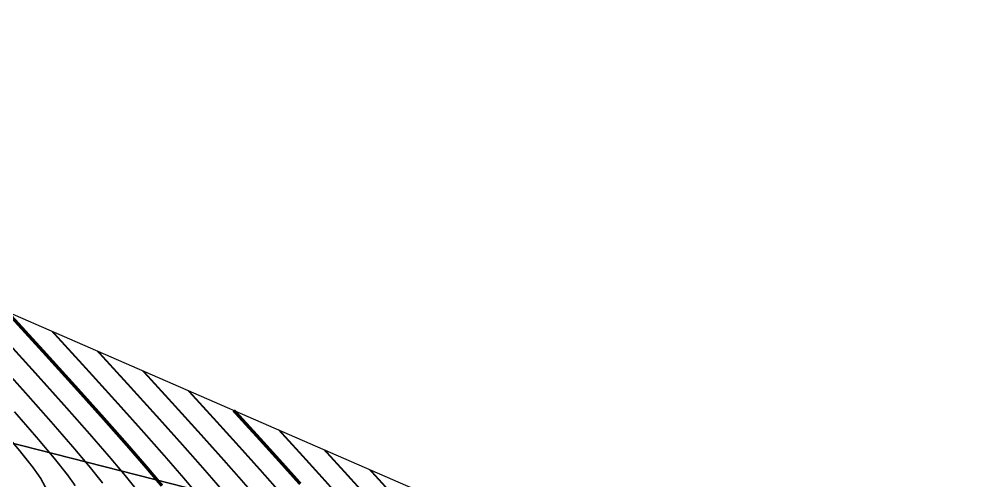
# Model space of a CAD drawing. Extents: x 1060 to 1934, y 610 to 1562.
# Drawn here: x 1276.85 to 1321.06, y 886.68 to 907.78 of the extents above; entities that cross this region are included whole.
import ezdxf

# ---------------------------------------------------------------- set-up
doc = ezdxf.new("R2010")
doc.units = 0
doc.header["$LTSCALE"] = 0.5
doc.linetypes.add('X3', pattern=[5, 4, -1])
for name, color, linetype in [('DGX', 2, 'CONTINUOUS'), ('DLSS', 4, 'CONTINUOUS'), ('SJW', 1, 'CONTINUOUS')]:
    doc.layers.add(name, color=color, linetype=linetype)

msp = doc.modelspace()

# ---------------------------------------------------------------- linework, layer by layer
at = {"layer": 'DGX', "color": 3, "linetype": 'Continuous', "const_width": 0.15, "flags": 128}
for points, elevation in [([(1276.281, 894.41), (1277.961, 892.571), (1279.441, 890.937), (1280.723, 889.508), (1281.805, 888.283), (1282.689, 887.263), (1283.374, 886.448)], 20), ([(1286.657, 889.895), (1287.809, 888.634), (1288.824, 887.513), (1289.702, 886.533)], 17.5)]:
    msp.add_lwpolyline(points, dxfattribs=dict(at, elevation=elevation))
at = {"layer": 'DGX', "linetype": 'Continuous', "const_width": 0.075, "flags": 128}
for points, elevation in [([(1278.356, 893.507), (1279.93, 891.784), (1281.318, 890.252), (1282.519, 888.913), (1283.533, 887.765), (1284.362, 886.809), (1285.003, 886.045)], 19.5), ([(1275.991, 893.359), (1277.565, 891.622), (1278.927, 890.103), (1280.078, 888.801), (1281.017, 887.717), (1281.745, 886.851), (1282.262, 886.202)], 20.5), ([(1280.432, 892.604), (1281.9, 890.996), (1283.194, 889.568), (1284.315, 888.318), (1285.261, 887.247), (1286.034, 886.356)], 19), ([(1275.688, 892.307), (1277.131, 890.698), (1278.35, 889.319), (1279.345, 888.171), (1280.116, 887.253), (1280.663, 886.566)], 21), ([(1282.507, 891.701), (1283.869, 890.209), (1285.071, 888.883), (1286.111, 887.723), (1286.989, 886.729), (1287.706, 885.902)], 18.5), ([(1284.582, 890.798), (1285.839, 889.421), (1286.947, 888.198), (1287.907, 887.128), (1288.717, 886.211)], 18), ([(1276.622, 889.837), (1277.672, 888.625), (1278.487, 887.656), (1279.064, 886.93), (1279.406, 886.448)], 21.5), ([(1276, 889.078), (1276.857, 888.058), (1277.466, 887.294), (1277.825, 886.787), (1278.046, 886.375), (1278.24, 885.899), (1278.406, 885.359), (1278.544, 884.754), (1278.655, 884.085), (1278.738, 883.351), (1278.793, 882.553), (1278.821, 881.69), (1278.836, 880.844), (1278.853, 880.093), (1278.871, 879.438), (1278.89, 878.879), (1278.911, 878.416), (1278.934, 878.049), (1278.958, 877.778), (1278.984, 877.603), (1279.007, 877.474), (1279.021, 877.343), (1279.028, 877.209), (1279.028, 877.121)], 22), ([(1288.732, 888.991), (1289.778, 887.846), (1290.7, 886.828), (1291.498, 885.938)], 17), ([(1290.807, 888.088), (1291.748, 887.059), (1292.577, 886.144)], 16.5), ([(1292.883, 887.185), (1293.717, 886.271)], 16)]:
    msp.add_lwpolyline(points, dxfattribs=dict(at, elevation=elevation))
at = {"layer": 'DLSS', "linetype": 'X3', "const_width": 0.15, "flags": 128}
msp.add_lwpolyline([(1261.144, 892.317, -0.014815), (1264.456, 889.426, -0.022573), (1266.482, 887.371, -0.071252), (1271.957, 879.21, 0.175962), (1274.877, 876.358, 0.000762), (1277.354, 875.24, 0.000595), (1280.527, 873.819, 0.00002), (1286.226, 871.275, 0.000104), (1287.312, 870.79, 0.003189), (1292.422, 868.55, 0.008233), (1294.421, 867.728, 0.00998), (1294.939, 867.537, 0.000711), (1302.269, 865.006, 0.003008), (1303.564, 864.57, 0.000799), (1308.449, 862.965, 0.024298), (1313.114, 862.061, 0.053067), (1320.984, 861.714)], format="xyb", dxfattribs=at)
at = {"layer": 'SJW', "linetype": 'Continuous'}
for points in [[(1309.289, 880.045, 12.047), (1261.144, 892.317, 26.835), (1245.552, 907.784, 27.404)], [(1309.289, 880.045, 12.047), (1266.482, 887.371, 26.005), (1261.144, 892.317, 26.835)]]:
    msp.add_polyline3d(points, close=True, dxfattribs=at)

doc.saveas('drawing.dxf')
